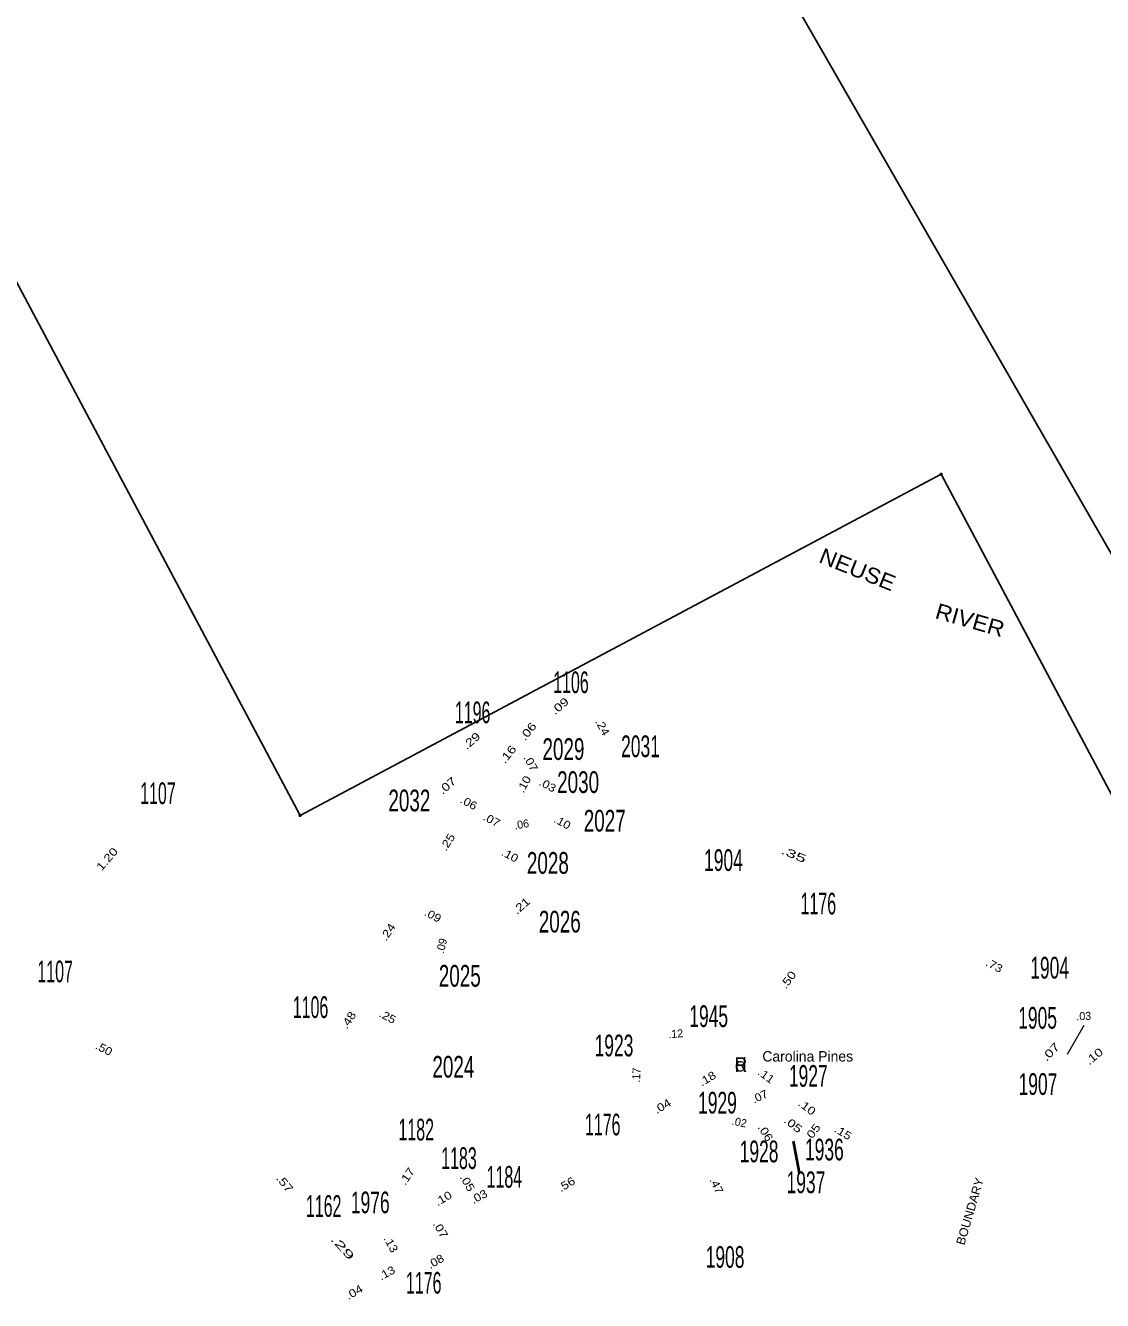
# Model space of a CAD drawing. Extents: x 743562 to 841408, y 123356 to 323356.
# Drawn here: x 775414 to 790896, y 201106 to 219429 of the extents above; entities that cross this region are included whole.
import ezdxf
from ezdxf.enums import TextEntityAlignment as Align

# ---------------------------------------------------------------- set-up
doc = ezdxf.new("R2010")
doc.units = 0
doc.header["$LTSCALE"] = 50
doc.header["$PDMODE"] = 32
doc.header["$PDSIZE"] = 25
for name, color, linetype, lineweight in [('1', 7, 'Continuous', 25), ('23', 7, 'Continuous', 25), ('34', 7, 'Continuous', 25), ('38', 7, 'Continuous', 40), ('40', 7, 'Continuous', 13), ('63', 7, 'Continuous', 25)]:
    doc.layers.add(name, color=color, linetype=linetype, lineweight=lineweight)
doc.layers.add('49', color=7, linetype='Continuous')
doc.layers.add('57', color=7, linetype='Continuous')

msp = doc.modelspace()

# ---------------------------------------------------------------- linework, layer by layer
at = {"layer": '1'}
for p in [(788576.82, 212979.91), (779361.35, 208077.32)]:
    msp.add_point(p, dxfattribs=at)
at = {"layer": '38'}
msp.add_line((786540.31, 202943.4), (786452.04, 203396.68), dxfattribs=at)
at = {"layer": '40'}
msp.add_line((790625.24, 205059.76), (790389.2, 204639.96), dxfattribs=at)
at = {"layer": '63'}
msp.add_line((765267.81, 234569.16), (779361.35, 208077.32), dxfattribs=at)
for points in [[(782609.28, 226464.12), (803552.95, 190047.75), (838935.34, 208871.02), (820958.81, 242660.43)], [(779361.35, 208077.32), (788576.82, 212979.91), (795741.03, 199513.24)]]:
    msp.add_lwpolyline(points, dxfattribs=at)

# ---------------------------------------------------------------- texts
at = {"layer": '23'}
for s, width, p in [('1106', 0.55, (783255.11, 209834.31)), ('1196', 0.55, (781842.01, 209402.52)), ('2029', 0.65, (783147.27, 208874.79)), ('2031', 0.6, (784254.76, 208914.37)), ('2030', 0.65, (783358.22, 208399.84)), ('1107', 0.55, (777317.87, 208239.41)), ('2032', 0.65, (780932.29, 208135.97)), ('2027', 0.65, (783740.56, 207845.72)), ('1904', 0.6, (785447.53, 207279.61)), ('2028', 0.65, (782923.13, 207238.83)), ('1176', 0.55, (786811.29, 206653.73)), ('2026', 0.65, (783094.53, 206394.47)), ('1107', 0.55, (775840.57, 205679.78)), ('1904', 0.6, (790136.23, 205733.28)), ('2025', 0.65, (781657.43, 205616.07)), ('1106', 0.55, (779511.94, 205166.17)), ('1945', 0.6, (785235.21, 205036.52)), ('1905', 0.6, (789962.89, 205012.2)), ('1923', 0.6, (783873.96, 204615.42)), ('2024', 0.65, (781565.14, 204309.94)), ('1927', 0.6, (786666.79, 204177.26)), ('1907', 0.6, (789968.24, 204061.22)), ('1929', 0.6, (785361.38, 203793.28)), ('1176', 0.55, (783711.66, 203479.69)), ('1182', 0.55, (781031.08, 203406.02)), ('1928', 0.6, (785959.41, 203092.68)), ('1936', 0.6, (786898.07, 203119.33)), ('1183', 0.55, (781645.32, 202996.23)), ('1184', 0.55, (782298.03, 202727.8)), ('1937', 0.6, (786633.16, 202648.75)), ('1976', 0.6, (780370.35, 202360.27)), ('1162', 0.55, (779700.78, 202308.4)), ('1908', 0.6, (785470.49, 201575.97)), ('1176', 0.55, (781138.61, 201205.36))]:
    msp.add_text(s, height=312, dxfattribs=dict(at, width=width)).set_placement(p, align=Align.CENTER)
at = {"layer": '34'}
msp.add_text('Carolina Pines', height=150, dxfattribs=at).set_placement((786006.44, 204540.27))
for s, height, width, p in [('d', 197, 1.2, (785696.83, 204396.1)), ('R', 210, 0.9, (785696.83, 204389.6))]:
    msp.add_text(s, height=height, dxfattribs=dict(at, width=width)).set_placement(p, align=Align.CENTER)
at = {"layer": '40'}
for s, rotation, width, p in [('.09', 40.007, 1.3, (783131.06, 209605.4)), ('.29', 41.121, 1.3, (781861.08, 209105.75)), ('.06', 51.422, 1.3, (782682.58, 209249.1)), ('.24', 298.705, 1.15, (783658.99, 209319.21)), ('.16', 51.422, 1.3, (782392.52, 208919.27)), ('.07', 298.705, 1.15, (782626.93, 208802.84)), ('.07', 41.121, 1.3, (781514.24, 208462.4)), ('.10', 61.596, 1.15, (782629.91, 208498.34)), ('.03', 331.738, 1.15, (782892.62, 208461.62)), ('.06', 331.738, 1.15, (781759.05, 208207.67)), ('.07', 331.738, 1.15, (782088.97, 207962.18)), ('.10', 331.738, 1.15, (783104.11, 207928.32)), ('.25', 56.909, 1.2, (781528.11, 207663.92)), ('1.20', 49.305, 1.25, (776630.32, 207412.56)), ('.35', 337.641, 1.75, (786435.02, 207461.77)), ('.10', 331.738, 1.15, (782351.21, 207454.27)), ('.21', 41.121, 1.25, (782580.14, 206735.5)), ('.09', 331.738, 1.15, (781243.02, 206590.82)), ('.24', 56.909, 1.2, (780671.13, 206370.99)), ('.73', 332.132, 1.15, (789313.84, 205868.04)), ('.50', 53.682, 1.25, (786423.7, 205680.86)), ('.48', 56.909, 1.2, (780104.2, 205104.44)), ('.25', 331.738, 1.15, (780591.64, 205134.81)), ('.50', 332.503, 1.15, (776515.91, 204674.17)), ('.07', 46.098, 1.35, (790190.86, 204638.57)), ('.10', 39.817, 1.3, (790811, 204570.23)), ('.18', 30.711, 1.2, (785244.72, 204245.78)), ('.11', 323.599, 1.15, (786027.12, 204289.85)), ('.07', 25.201, 1.1, (785992.99, 203985.75)), ('.04', 31.055, 1.2, (784598.71, 203849.36)), ('.10', 322.933, 1.25, (786612.96, 203838.81)), ('.06', 301.855, 1.2, (786002.7, 203487.15)), ('.05', 321.709, 1.3, (786413.85, 203589.33)), ('.05', 52.3, 1.25, (786770.74, 203486.03)), ('.15', 328.496, 1.2, (787135.66, 203471.37)), ('.17', 56.124, 1.2, (780945.31, 202859.69)), ('.57', 309.339, 1.3, (779095.72, 202751.15)), ('.05', 300, 1.2, (781716.52, 202769.03)), ('.56', 31.054, 1.2, (783219.63, 202726.66)), ('.47', 295.693, 1.1, (785296.13, 202733.35)), ('.10', 30.513, 1.2, (781447.86, 202523.65)), ('.03', 28.558, 1.15, (781960.69, 202548.86)), ('.07', 300.818, 1.2, (781330.9, 202097.51)), ('.29', 312.263, 1.95, (779929.34, 201829.44)), ('.13', 298.589, 1.15, (780616.56, 201889.26)), ('.08', 29.758, 1.15, (781338.2, 201618.01)), ('.13', 28.312, 1.15, (780633.69, 201451.83)), ('.04', 30.878, 1.2, (780168.75, 201176.15))]:
    msp.add_text(s, height=115, rotation=rotation, dxfattribs=dict(at, width=width)).set_placement(p, align=Align.CENTER)
for s, rotation, p in [('.06', 10.298, (782555.82, 207893.02)), ('.09', 76.181, (781451.46, 206190.84)), ('.03', 1.988, (790628.67, 205137.41)), ('.12', 4.261, (784765.51, 204883.05)), ('.17', 87.139, (784252.31, 204341.97)), ('.02', 348.09, (785664, 203613.38))]:
    msp.add_text(s, height=115, rotation=rotation, dxfattribs=at).set_placement(p, align=Align.CENTER)
at = {"layer": '49', "width": 1.05}
msp.add_text('BOUNDARY', height=125, rotation=73.476, dxfattribs=at).set_placement((789050.09, 202369.9), align=Align.CENTER)
at = {"layer": '57', "width": 1.1}
for s, rotation, p in [('NEUSE', 338.192, (787332.76, 211507.64)), ('RIVER', 344.05, (788961.43, 210776.33))]:
    msp.add_text(s, height=225, rotation=rotation, dxfattribs=at).set_placement(p, align=Align.CENTER)

doc.saveas('drawing.dxf')
